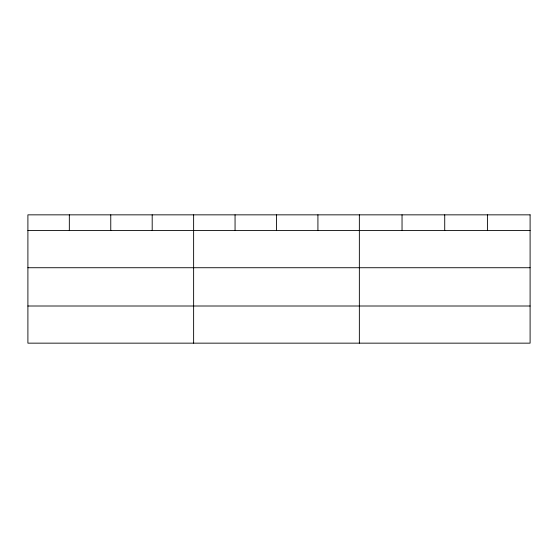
<?xml version="1.0" encoding="UTF-8"?>
<svg xmlns="http://www.w3.org/2000/svg" width="558" height="558" viewBox="0 0 558 558"><rect width="100%" height="100%" fill="white"/><g stroke="black" fill="none" stroke-linecap="round" stroke-linejoin="round"><path stroke-width="0.84" d="M27.9 230.58L530.1 230.58M27.9 267.728L530.1 267.728M27.9 306.007L530.1 306.007M487.413 214.844L487.413 230.58M444.726 214.844L444.726 230.58M402.039 214.844L402.039 230.58M359.352 214.844L359.352 343.156M317.921 214.844L317.921 230.58M276.489 214.844L276.489 230.58M235.058 214.844L235.058 230.58M193.626 214.844L193.626 343.156M152.195 214.844L152.195 230.58M110.763 214.844L110.763 230.58M69.332 214.844L69.332 230.58M530.1 214.844L27.9 214.844L27.9 343.156L530.1 343.156L530.1 214.844"/></g></svg>
